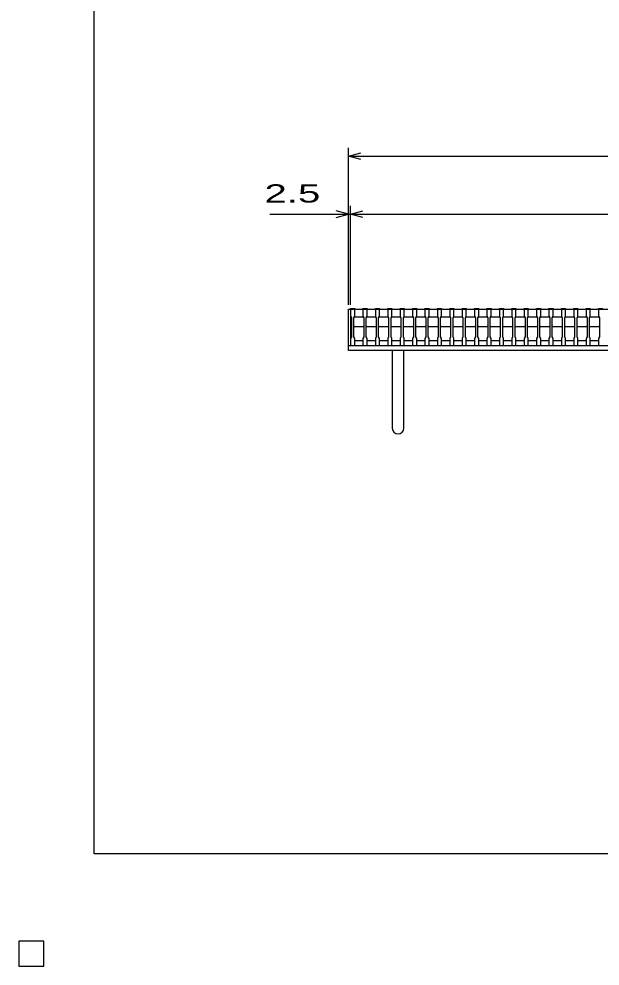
# Model space of a CAD drawing. Units: millimetres, scale not verified. Extents: x -1820 to 1731, y -1282 to 1054.
# Drawn here: x -1820 to -1117, y -1282 to -136 of the extents above; entities that cross this region are included whole.
import ezdxf
from ezdxf.enums import TextEntityAlignment as Align

# ---------------------------------------------------------------- set-up
doc = ezdxf.new("R2010")
doc.units = ezdxf.units.MM
doc.header["$LTSCALE"] = 10
for name, color, linetype, lineweight in [('0_2', 150, 'Continuous', 25), ('16', 3, 'Continuous', 25), ('19', 6, 'Continuous', 25), ('22', 4, 'Continuous', 25), ('24', 2, 'Continuous', 25)]:
    doc.layers.add(name, color=color, linetype=linetype, lineweight=lineweight)
doc.styles.add('ベクトル', font='')
doc.styles.get('ベクトル').set_extended_font_data('ベクトル')

msp = doc.modelspace()

# ---------------------------------------------------------------- linework, layer by layer
at = {"layer": '0_2'}
for p, q in [((-1729, -1146.5), (-1729, 1053.5)), ((1731, -1146.5), (-1729, -1146.5)), ((-1790, -1252.5), (-1820, -1252.5)), ((-1820, -1252.5), (-1820, -1282.5)), ((-1790, -1252.5), (-1820, -1252.5)), ((-1820, -1252.5), (-1820, -1282.5)), ((-1790, -1252.5), (-1820, -1252.5)), ((-1820, -1252.5), (-1820, -1282.5)), ((-1790, -1252.5), (-1820, -1252.5)), ((-1820, -1252.5), (-1820, -1282.5)), ((-1790, -1252.5), (-1820, -1252.5)), ((-1820, -1252.5), (-1820, -1282.5)), ((-1790, -1282.5), (-1790, -1252.5)), ((-1790, -1282.5), (-1790, -1252.5)), ((-1790, -1282.5), (-1790, -1252.5)), ((-1790, -1282.5), (-1790, -1252.5)), ((-1790, -1282.5), (-1790, -1252.5)), ((-1820, -1282.5), (-1790, -1282.5)), ((-1820, -1282.5), (-1790, -1282.5)), ((-1820, -1282.5), (-1790, -1282.5)), ((-1820, -1282.5), (-1790, -1282.5)), ((-1820, -1282.5), (-1790, -1282.5))]:
    msp.add_line(p, q, dxfattribs=at)
at = {"layer": '16'}
for p, q in [((-1419, -487.5), (-1419, -486.8)), ((-1419, -486.8), (-1414, -486.8)), ((-1419, -487.5), (-1419, -496)), ((-1414, -487.5), (-1419, -487.5)), ((-1419, -487.5), (-1419, -525.5)), ((-1419, -487.5), (-424, -487.5)), ((-1414, -486.8), (-1414, -487.5)), ((-1414, -496), (-1414, -487.5)), ((-1404, -487.5), (-1404, -486.8)), ((-1404, -486.8), (-1399, -486.8)), ((-1404, -487.5), (-1404, -496)), ((-1399, -487.5), (-1404, -487.5)), ((-1399, -486.8), (-1399, -487.5)), ((-1399, -496), (-1399, -487.5)), ((-1389, -487.5), (-1389, -486.8)), ((-1389, -486.8), (-1384, -486.8)), ((-1389, -487.5), (-1389, -496)), ((-1384, -487.5), (-1389, -487.5)), ((-1384, -486.8), (-1384, -487.5)), ((-1384, -496), (-1384, -487.5)), ((-1374, -487.5), (-1374, -486.8)), ((-1374, -486.8), (-1369, -486.8)), ((-1374, -487.5), (-1374, -496)), ((-1369, -487.5), (-1374, -487.5)), ((-1369, -486.8), (-1369, -487.5)), ((-1369, -496), (-1369, -487.5)), ((-1359, -487.5), (-1359, -486.8)), ((-1359, -486.8), (-1354, -486.8)), ((-1359, -487.5), (-1359, -496)), ((-1354, -487.5), (-1359, -487.5)), ((-1354, -486.8), (-1354, -487.5)), ((-1354, -496), (-1354, -487.5)), ((-1344, -487.5), (-1344, -486.8)), ((-1344, -486.8), (-1339, -486.8)), ((-1344, -487.5), (-1344, -496)), ((-1339, -487.5), (-1344, -487.5)), ((-1339, -486.8), (-1339, -487.5)), ((-1339, -496), (-1339, -487.5)), ((-1329, -487.5), (-1329, -486.8)), ((-1329, -486.8), (-1324, -486.8)), ((-1329, -487.5), (-1329, -496)), ((-1324, -487.5), (-1329, -487.5)), ((-1324, -486.8), (-1324, -487.5)), ((-1324, -496), (-1324, -487.5)), ((-1314, -487.5), (-1314, -486.8)), ((-1314, -486.8), (-1309, -486.8)), ((-1314, -487.5), (-1314, -496)), ((-1309, -487.5), (-1314, -487.5)), ((-1309, -486.8), (-1309, -487.5)), ((-1309, -496), (-1309, -487.5)), ((-1299, -487.5), (-1299, -486.8)), ((-1299, -486.8), (-1294, -486.8)), ((-1299, -487.5), (-1299, -496)), ((-1294, -487.5), (-1299, -487.5)), ((-1294, -486.8), (-1294, -487.5)), ((-1294, -496), (-1294, -487.5)), ((-1284, -487.5), (-1284, -486.8)), ((-1284, -486.8), (-1279, -486.8)), ((-1284, -487.5), (-1284, -496)), ((-1279, -487.5), (-1284, -487.5)), ((-1279, -486.8), (-1279, -487.5)), ((-1279, -496), (-1279, -487.5)), ((-1269, -487.5), (-1269, -486.8)), ((-1269, -486.8), (-1264, -486.8)), ((-1269, -487.5), (-1269, -496)), ((-1264, -487.5), (-1269, -487.5)), ((-1264, -486.8), (-1264, -487.5)), ((-1264, -496), (-1264, -487.5)), ((-1254, -487.5), (-1254, -486.8)), ((-1254, -486.8), (-1249, -486.8)), ((-1254, -487.5), (-1254, -496)), ((-1249, -487.5), (-1254, -487.5)), ((-1249, -486.8), (-1249, -487.5)), ((-1249, -496), (-1249, -487.5)), ((-1239, -487.5), (-1239, -486.8)), ((-1239, -486.8), (-1234, -486.8)), ((-1239, -487.5), (-1239, -496)), ((-1234, -487.5), (-1239, -487.5)), ((-1234, -486.8), (-1234, -487.5)), ((-1234, -496), (-1234, -487.5)), ((-1224, -487.5), (-1224, -486.8)), ((-1224, -486.8), (-1219, -486.8)), ((-1224, -487.5), (-1224, -496)), ((-1219, -487.5), (-1224, -487.5)), ((-1219, -486.8), (-1219, -487.5)), ((-1219, -496), (-1219, -487.5)), ((-1209, -487.5), (-1209, -486.8)), ((-1209, -486.8), (-1204, -486.8)), ((-1209, -487.5), (-1209, -496)), ((-1204, -487.5), (-1209, -487.5)), ((-1204, -486.8), (-1204, -487.5)), ((-1204, -496), (-1204, -487.5)), ((-1194, -487.5), (-1194, -486.8)), ((-1194, -486.8), (-1189, -486.8)), ((-1194, -487.5), (-1194, -496)), ((-1189, -487.5), (-1194, -487.5)), ((-1189, -486.8), (-1189, -487.5)), ((-1189, -496), (-1189, -487.5)), ((-1179, -487.5), (-1179, -486.8)), ((-1179, -486.8), (-1174, -486.8)), ((-1179, -487.5), (-1179, -496)), ((-1174, -487.5), (-1179, -487.5)), ((-1174, -486.8), (-1174, -487.5)), ((-1174, -496), (-1174, -487.5)), ((-1164, -487.5), (-1164, -486.8)), ((-1164, -486.8), (-1159, -486.8)), ((-1164, -487.5), (-1164, -496)), ((-1159, -487.5), (-1164, -487.5)), ((-1159, -486.8), (-1159, -487.5)), ((-1159, -496), (-1159, -487.5)), ((-1149, -487.5), (-1149, -486.8)), ((-1149, -486.8), (-1144, -486.8)), ((-1149, -487.5), (-1149, -496)), ((-1144, -487.5), (-1149, -487.5)), ((-1144, -486.8), (-1144, -487.5)), ((-1144, -496), (-1144, -487.5)), ((-1134, -487.5), (-1134, -486.8)), ((-1134, -486.8), (-1129, -486.8)), ((-1134, -487.5), (-1134, -496)), ((-1129, -487.5), (-1134, -487.5)), ((-1129, -486.8), (-1129, -487.5)), ((-1129, -496), (-1129, -487.5)), ((-1119, -487.5), (-1119, -486.8)), ((-1119, -486.8), (-1114, -486.8)), ((-1119, -487.5), (-1119, -496)), ((-1114, -487.5), (-1119, -487.5)), ((-1419, -496), (-1418, -498)), ((-1418, -498), (-1418, -521)), ((-1415, -498), (-1414, -496)), ((-1415, -498), (-1414, -497)), ((-1415, -521), (-1415, -498)), ((-1414, -497), (-1404, -497)), ((-1404, -496), (-1403, -498)), ((-1404, -497), (-1403, -498)), ((-1403, -498), (-1403, -521)), ((-1400, -498), (-1399, -496)), ((-1400, -498), (-1399, -497)), ((-1400, -521), (-1400, -498)), ((-1399, -497), (-1389, -497)), ((-1389, -496), (-1388, -498)), ((-1389, -497), (-1388, -498)), ((-1388, -498), (-1388, -521)), ((-1385, -498), (-1384, -496)), ((-1385, -498), (-1384, -497)), ((-1385, -521), (-1385, -498)), ((-1384, -497), (-1374, -497)), ((-1374, -496), (-1373, -498)), ((-1374, -497), (-1373, -498)), ((-1373, -498), (-1373, -521)), ((-1370, -498), (-1369, -496)), ((-1370, -498), (-1369, -497)), ((-1370, -521), (-1370, -498)), ((-1369, -497), (-1359, -497)), ((-1359, -496), (-1358, -498)), ((-1359, -497), (-1358, -498)), ((-1358, -498), (-1358, -521)), ((-1355, -498), (-1354, -496)), ((-1355, -498), (-1354, -497)), ((-1355, -521), (-1355, -498)), ((-1354, -497), (-1344, -497)), ((-1344, -496), (-1343, -498)), ((-1344, -497), (-1343, -498)), ((-1343, -498), (-1343, -521)), ((-1340, -498), (-1339, -496)), ((-1340, -498), (-1339, -497)), ((-1340, -521), (-1340, -498)), ((-1339, -497), (-1329, -497)), ((-1329, -496), (-1328, -498)), ((-1329, -497), (-1328, -498)), ((-1328, -498), (-1328, -521)), ((-1325, -498), (-1324, -496)), ((-1325, -498), (-1324, -497)), ((-1325, -521), (-1325, -498)), ((-1324, -497), (-1314, -497)), ((-1314, -496), (-1313, -498)), ((-1314, -497), (-1313, -498)), ((-1313, -498), (-1313, -521)), ((-1310, -498), (-1309, -496)), ((-1310, -498), (-1309, -497)), ((-1310, -521), (-1310, -498)), ((-1309, -497), (-1299, -497)), ((-1299, -496), (-1298, -498)), ((-1299, -497), (-1298, -498)), ((-1298, -498), (-1298, -521)), ((-1295, -498), (-1294, -496)), ((-1295, -498), (-1294, -497)), ((-1295, -521), (-1295, -498)), ((-1294, -497), (-1284, -497)), ((-1284, -496), (-1283, -498)), ((-1284, -497), (-1283, -498)), ((-1283, -498), (-1283, -521)), ((-1280, -498), (-1279, -496)), ((-1280, -498), (-1279, -497)), ((-1280, -521), (-1280, -498)), ((-1279, -497), (-1269, -497)), ((-1269, -496), (-1268, -498)), ((-1269, -497), (-1268, -498)), ((-1268, -498), (-1268, -521)), ((-1265, -498), (-1264, -496)), ((-1265, -498), (-1264, -497)), ((-1265, -521), (-1265, -498)), ((-1264, -497), (-1254, -497)), ((-1254, -496), (-1253, -498)), ((-1254, -497), (-1253, -498)), ((-1253, -498), (-1253, -521)), ((-1250, -498), (-1249, -496)), ((-1250, -498), (-1249, -497)), ((-1250, -521), (-1250, -498)), ((-1249, -497), (-1239, -497)), ((-1239, -496), (-1238, -498)), ((-1239, -497), (-1238, -498)), ((-1238, -498), (-1238, -521)), ((-1235, -498), (-1234, -496)), ((-1235, -498), (-1234, -497)), ((-1235, -521), (-1235, -498)), ((-1234, -497), (-1224, -497)), ((-1224, -496), (-1223, -498)), ((-1224, -497), (-1223, -498)), ((-1223, -498), (-1223, -521)), ((-1220, -498), (-1219, -496)), ((-1220, -498), (-1219, -497)), ((-1220, -521), (-1220, -498)), ((-1219, -497), (-1209, -497)), ((-1209, -496), (-1208, -498)), ((-1209, -497), (-1208, -498)), ((-1208, -498), (-1208, -521)), ((-1205, -498), (-1204, -496)), ((-1205, -498), (-1204, -497)), ((-1205, -521), (-1205, -498)), ((-1204, -497), (-1194, -497)), ((-1194, -496), (-1193, -498)), ((-1194, -497), (-1193, -498)), ((-1193, -498), (-1193, -521)), ((-1190, -498), (-1189, -496)), ((-1190, -498), (-1189, -497)), ((-1190, -521), (-1190, -498)), ((-1189, -497), (-1179, -497)), ((-1179, -496), (-1178, -498)), ((-1179, -497), (-1178, -498)), ((-1178, -498), (-1178, -521)), ((-1175, -498), (-1174, -496)), ((-1175, -498), (-1174, -497)), ((-1175, -521), (-1175, -498)), ((-1174, -497), (-1164, -497)), ((-1164, -496), (-1163, -498)), ((-1164, -497), (-1163, -498)), ((-1163, -498), (-1163, -521)), ((-1160, -498), (-1159, -496)), ((-1160, -498), (-1159, -497)), ((-1160, -521), (-1160, -498)), ((-1159, -497), (-1149, -497)), ((-1149, -496), (-1148, -498)), ((-1149, -497), (-1148, -498)), ((-1148, -498), (-1148, -521)), ((-1145, -498), (-1144, -496)), ((-1145, -498), (-1144, -497)), ((-1145, -521), (-1145, -498)), ((-1144, -497), (-1134, -497)), ((-1134, -496), (-1133, -498)), ((-1134, -497), (-1133, -498)), ((-1133, -498), (-1133, -521)), ((-1130, -498), (-1129, -496)), ((-1130, -498), (-1129, -497)), ((-1130, -521), (-1130, -498)), ((-1129, -497), (-1119, -497)), ((-1119, -496), (-1118, -498)), ((-1119, -497), (-1118, -498)), ((-1118, -498), (-1118, -521)), ((-1414, -509), (-1415, -508)), ((-1404, -509), (-1414, -509)), ((-1403, -508), (-1404, -509)), ((-1399, -509), (-1400, -508)), ((-1389, -509), (-1399, -509)), ((-1388, -508), (-1389, -509)), ((-1384, -509), (-1385, -508)), ((-1374, -509), (-1384, -509)), ((-1373, -508), (-1374, -509)), ((-1369, -509), (-1370, -508)), ((-1359, -509), (-1369, -509)), ((-1358, -508), (-1359, -509)), ((-1354, -509), (-1355, -508)), ((-1344, -509), (-1354, -509)), ((-1343, -508), (-1344, -509)), ((-1339, -509), (-1340, -508)), ((-1329, -509), (-1339, -509)), ((-1328, -508), (-1329, -509)), ((-1324, -509), (-1325, -508)), ((-1314, -509), (-1324, -509)), ((-1313, -508), (-1314, -509)), ((-1309, -509), (-1310, -508)), ((-1299, -509), (-1309, -509)), ((-1298, -508), (-1299, -509)), ((-1294, -509), (-1295, -508)), ((-1284, -509), (-1294, -509)), ((-1283, -508), (-1284, -509)), ((-1279, -509), (-1280, -508)), ((-1269, -509), (-1279, -509)), ((-1268, -508), (-1269, -509)), ((-1264, -509), (-1265, -508)), ((-1254, -509), (-1264, -509)), ((-1253, -508), (-1254, -509)), ((-1249, -509), (-1250, -508)), ((-1239, -509), (-1249, -509)), ((-1238, -508), (-1239, -509)), ((-1234, -509), (-1235, -508)), ((-1224, -509), (-1234, -509)), ((-1223, -508), (-1224, -509)), ((-1219, -509), (-1220, -508)), ((-1209, -509), (-1219, -509)), ((-1208, -508), (-1209, -509)), ((-1204, -509), (-1205, -508)), ((-1194, -509), (-1204, -509)), ((-1193, -508), (-1194, -509)), ((-1189, -509), (-1190, -508)), ((-1179, -509), (-1189, -509)), ((-1178, -508), (-1179, -509)), ((-1174, -509), (-1175, -508)), ((-1164, -509), (-1174, -509)), ((-1163, -508), (-1164, -509)), ((-1159, -509), (-1160, -508)), ((-1149, -509), (-1159, -509)), ((-1148, -508), (-1149, -509)), ((-1144, -509), (-1145, -508)), ((-1134, -509), (-1144, -509)), ((-1133, -508), (-1134, -509)), ((-1129, -509), (-1130, -508)), ((-1119, -509), (-1129, -509)), ((-1118, -508), (-1119, -509)), ((-1418, -521), (-1419, -523)), ((-1419, -523), (-1419, -531.5)), ((-1414, -523), (-1415, -521)), ((-1414, -531.5), (-1414, -523)), ((-1414, -525.5), (-1404, -525.5)), ((-1403, -521), (-1404, -523)), ((-1404, -523), (-1404, -531.5)), ((-1399, -523), (-1400, -521)), ((-1399, -531.5), (-1399, -523)), ((-1399, -525.5), (-1389, -525.5)), ((-1388, -521), (-1389, -523)), ((-1389, -523), (-1389, -531.5)), ((-1384, -523), (-1385, -521)), ((-1384, -531.5), (-1384, -523)), ((-1384, -525.5), (-1374, -525.5)), ((-1373, -521), (-1374, -523)), ((-1374, -523), (-1374, -531.5)), ((-1369, -523), (-1370, -521)), ((-1369, -531.5), (-1369, -523)), ((-1369, -525.5), (-1359, -525.5)), ((-1358, -521), (-1359, -523)), ((-1359, -523), (-1359, -531.5)), ((-1354, -523), (-1355, -521)), ((-1354, -531.5), (-1354, -523)), ((-1354, -525.5), (-1344, -525.5)), ((-1343, -521), (-1344, -523)), ((-1344, -523), (-1344, -531.5)), ((-1339, -523), (-1340, -521)), ((-1339, -531.5), (-1339, -523)), ((-1339, -525.5), (-1329, -525.5)), ((-1328, -521), (-1329, -523)), ((-1329, -523), (-1329, -531.5)), ((-1324, -523), (-1325, -521)), ((-1324, -531.5), (-1324, -523)), ((-1324, -525.5), (-1314, -525.5)), ((-1313, -521), (-1314, -523)), ((-1314, -523), (-1314, -531.5)), ((-1309, -523), (-1310, -521)), ((-1309, -531.5), (-1309, -523)), ((-1309, -525.5), (-1299, -525.5)), ((-1298, -521), (-1299, -523)), ((-1299, -523), (-1299, -531.5)), ((-1294, -523), (-1295, -521)), ((-1294, -531.5), (-1294, -523)), ((-1294, -525.5), (-1284, -525.5)), ((-1283, -521), (-1284, -523)), ((-1284, -523), (-1284, -531.5)), ((-1279, -523), (-1280, -521)), ((-1279, -531.5), (-1279, -523)), ((-1279, -525.5), (-1269, -525.5)), ((-1268, -521), (-1269, -523)), ((-1269, -523), (-1269, -531.5)), ((-1264, -523), (-1265, -521)), ((-1264, -531.5), (-1264, -523)), ((-1264, -525.5), (-1254, -525.5)), ((-1253, -521), (-1254, -523)), ((-1254, -523), (-1254, -531.5)), ((-1249, -523), (-1250, -521)), ((-1249, -531.5), (-1249, -523)), ((-1249, -525.5), (-1239, -525.5)), ((-1238, -521), (-1239, -523)), ((-1239, -523), (-1239, -531.5)), ((-1234, -523), (-1235, -521)), ((-1234, -531.5), (-1234, -523)), ((-1234, -525.5), (-1224, -525.5)), ((-1223, -521), (-1224, -523)), ((-1224, -523), (-1224, -531.5)), ((-1219, -523), (-1220, -521)), ((-1219, -531.5), (-1219, -523)), ((-1219, -525.5), (-1209, -525.5)), ((-1208, -521), (-1209, -523)), ((-1209, -523), (-1209, -531.5)), ((-1204, -523), (-1205, -521)), ((-1204, -531.5), (-1204, -523)), ((-1204, -525.5), (-1194, -525.5)), ((-1193, -521), (-1194, -523)), ((-1194, -523), (-1194, -531.5)), ((-1189, -523), (-1190, -521)), ((-1189, -531.5), (-1189, -523)), ((-1189, -525.5), (-1179, -525.5)), ((-1178, -521), (-1179, -523)), ((-1179, -523), (-1179, -531.5)), ((-1174, -523), (-1175, -521)), ((-1174, -531.5), (-1174, -523)), ((-1174, -525.5), (-1164, -525.5)), ((-1163, -521), (-1164, -523)), ((-1164, -523), (-1164, -531.5)), ((-1159, -523), (-1160, -521)), ((-1159, -531.5), (-1159, -523)), ((-1159, -525.5), (-1149, -525.5)), ((-1148, -521), (-1149, -523)), ((-1149, -523), (-1149, -531.5)), ((-1144, -523), (-1145, -521)), ((-1144, -531.5), (-1144, -523)), ((-1144, -525.5), (-1134, -525.5)), ((-1133, -521), (-1134, -523)), ((-1134, -523), (-1134, -531.5)), ((-1129, -523), (-1130, -521)), ((-1129, -531.5), (-1129, -523)), ((-1129, -525.5), (-1119, -525.5)), ((-1118, -521), (-1119, -523)), ((-1119, -523), (-1119, -531.5)), ((-1419, -531.5), (-1414, -531.5)), ((-1404, -531.5), (-1399, -531.5)), ((-1389, -531.5), (-1384, -531.5)), ((-1374, -531.5), (-1369, -531.5)), ((-1359, -531.5), (-1354, -531.5)), ((-1344, -531.5), (-1339, -531.5)), ((-1329, -531.5), (-1324, -531.5)), ((-1314, -531.5), (-1309, -531.5)), ((-1299, -531.5), (-1294, -531.5)), ((-1284, -531.5), (-1279, -531.5)), ((-1269, -531.5), (-1264, -531.5)), ((-1254, -531.5), (-1249, -531.5)), ((-1239, -531.5), (-1234, -531.5)), ((-1224, -531.5), (-1219, -531.5)), ((-1209, -531.5), (-1204, -531.5)), ((-1194, -531.5), (-1189, -531.5)), ((-1179, -531.5), (-1174, -531.5)), ((-1164, -531.5), (-1159, -531.5)), ((-1149, -531.5), (-1144, -531.5)), ((-1134, -531.5), (-1129, -531.5)), ((-1119, -531.5), (-1114, -531.5)), ((-1790, -1252.5), (-1820, -1252.5)), ((-1820, -1252.5), (-1820, -1282.5)), ((-1790, -1252.5), (-1820, -1252.5)), ((-1820, -1252.5), (-1820, -1282.5)), ((-1790, -1252.5), (-1820, -1252.5)), ((-1820, -1252.5), (-1820, -1282.5)), ((-1790, -1252.5), (-1820, -1252.5)), ((-1820, -1252.5), (-1820, -1282.5)), ((-1790, -1252.5), (-1820, -1252.5)), ((-1820, -1252.5), (-1820, -1282.5)), ((-1790, -1282.5), (-1790, -1252.5)), ((-1790, -1282.5), (-1790, -1252.5)), ((-1790, -1282.5), (-1790, -1252.5)), ((-1790, -1282.5), (-1790, -1252.5)), ((-1790, -1282.5), (-1790, -1252.5)), ((-1820, -1282.5), (-1790, -1282.5)), ((-1820, -1282.5), (-1790, -1282.5)), ((-1820, -1282.5), (-1790, -1282.5)), ((-1820, -1282.5), (-1790, -1282.5)), ((-1820, -1282.5), (-1790, -1282.5))]:
    msp.add_line(p, q, dxfattribs=at)
at = {"layer": '19'}
for p, q in [((-1421.5, -531.5), (-1421.5, -487.5)), ((-1421.5, -487.5), (-1419, -487.5)), ((-1421.5, -531.5), (-421.5, -531.5)), ((-1421.5, -537.5), (-1421.5, -531.5)), ((-421.5, -537.5), (-1421.5, -537.5)), ((-1368.5, -537.5), (-1368.5, -631.5)), ((-1354.5, -631.5), (-1354.5, -537.5))]:
    msp.add_line(p, q, dxfattribs=at)
msp.add_arc((-1361.5, -631.5), 7, 180, 0, dxfattribs=at)
at = {"layer": '22'}
for p, q in [((-1421.5, -482.5), (-1421.5, -292.5)), ((-1421.5, -302.5), (-1406.5, -298.5)), ((-1406.5, -306.5), (-1421.5, -302.5)), ((-1421.5, -302.5), (-421.5, -302.5)), ((-1421.5, -482.5), (-1421.5, -362.5)), ((-1419, -482.5), (-1419, -362.5)), ((-1516.5, -372.5), (-1421.5, -372.5)), ((-1421.5, -372.5), (-1436.5, -368.5)), ((-1436.5, -376.5), (-1421.5, -372.5)), ((-1421.5, -372.5), (-1419, -372.5)), ((-1419, -372.5), (-1404, -368.5)), ((-1404, -376.5), (-1419, -372.5)), ((-1419, -372.5), (-424, -372.5))]:
    msp.add_line(p, q, dxfattribs=at)
at = {"layer": '22', "color": 2}
for p, q in [((-1790, -1252.5), (-1820, -1252.5)), ((-1820, -1252.5), (-1820, -1282.5)), ((-1790, -1252.5), (-1820, -1252.5)), ((-1820, -1252.5), (-1820, -1282.5)), ((-1790, -1252.5), (-1820, -1252.5)), ((-1820, -1252.5), (-1820, -1282.5)), ((-1790, -1282.5), (-1790, -1252.5)), ((-1790, -1282.5), (-1790, -1252.5)), ((-1790, -1282.5), (-1790, -1252.5)), ((-1820, -1282.5), (-1790, -1282.5)), ((-1820, -1282.5), (-1790, -1282.5)), ((-1820, -1282.5), (-1790, -1282.5))]:
    msp.add_line(p, q, dxfattribs=at)
at = {"layer": '24', "color": 4}
for p, q in [((-1790, -1252.5), (-1820, -1252.5)), ((-1820, -1252.5), (-1820, -1282.5)), ((-1790, -1252.5), (-1820, -1252.5)), ((-1820, -1252.5), (-1820, -1282.5)), ((-1790, -1252.5), (-1820, -1252.5)), ((-1820, -1252.5), (-1820, -1282.5)), ((-1790, -1282.5), (-1790, -1252.5)), ((-1790, -1282.5), (-1790, -1252.5)), ((-1790, -1282.5), (-1790, -1252.5)), ((-1820, -1282.5), (-1790, -1282.5)), ((-1820, -1282.5), (-1790, -1282.5)), ((-1820, -1282.5), (-1790, -1282.5))]:
    msp.add_line(p, q, dxfattribs=at)

# ---------------------------------------------------------------- texts
at = {"layer": '22', "color": 2, "style": 'ベクトル', "width": 1.65}
msp.add_text(' 2.5 ', height=21.99, dxfattribs=at).set_placement((-1536.5, -347.5), align=Align.MIDDLE_LEFT)

doc.saveas('drawing.dxf')
